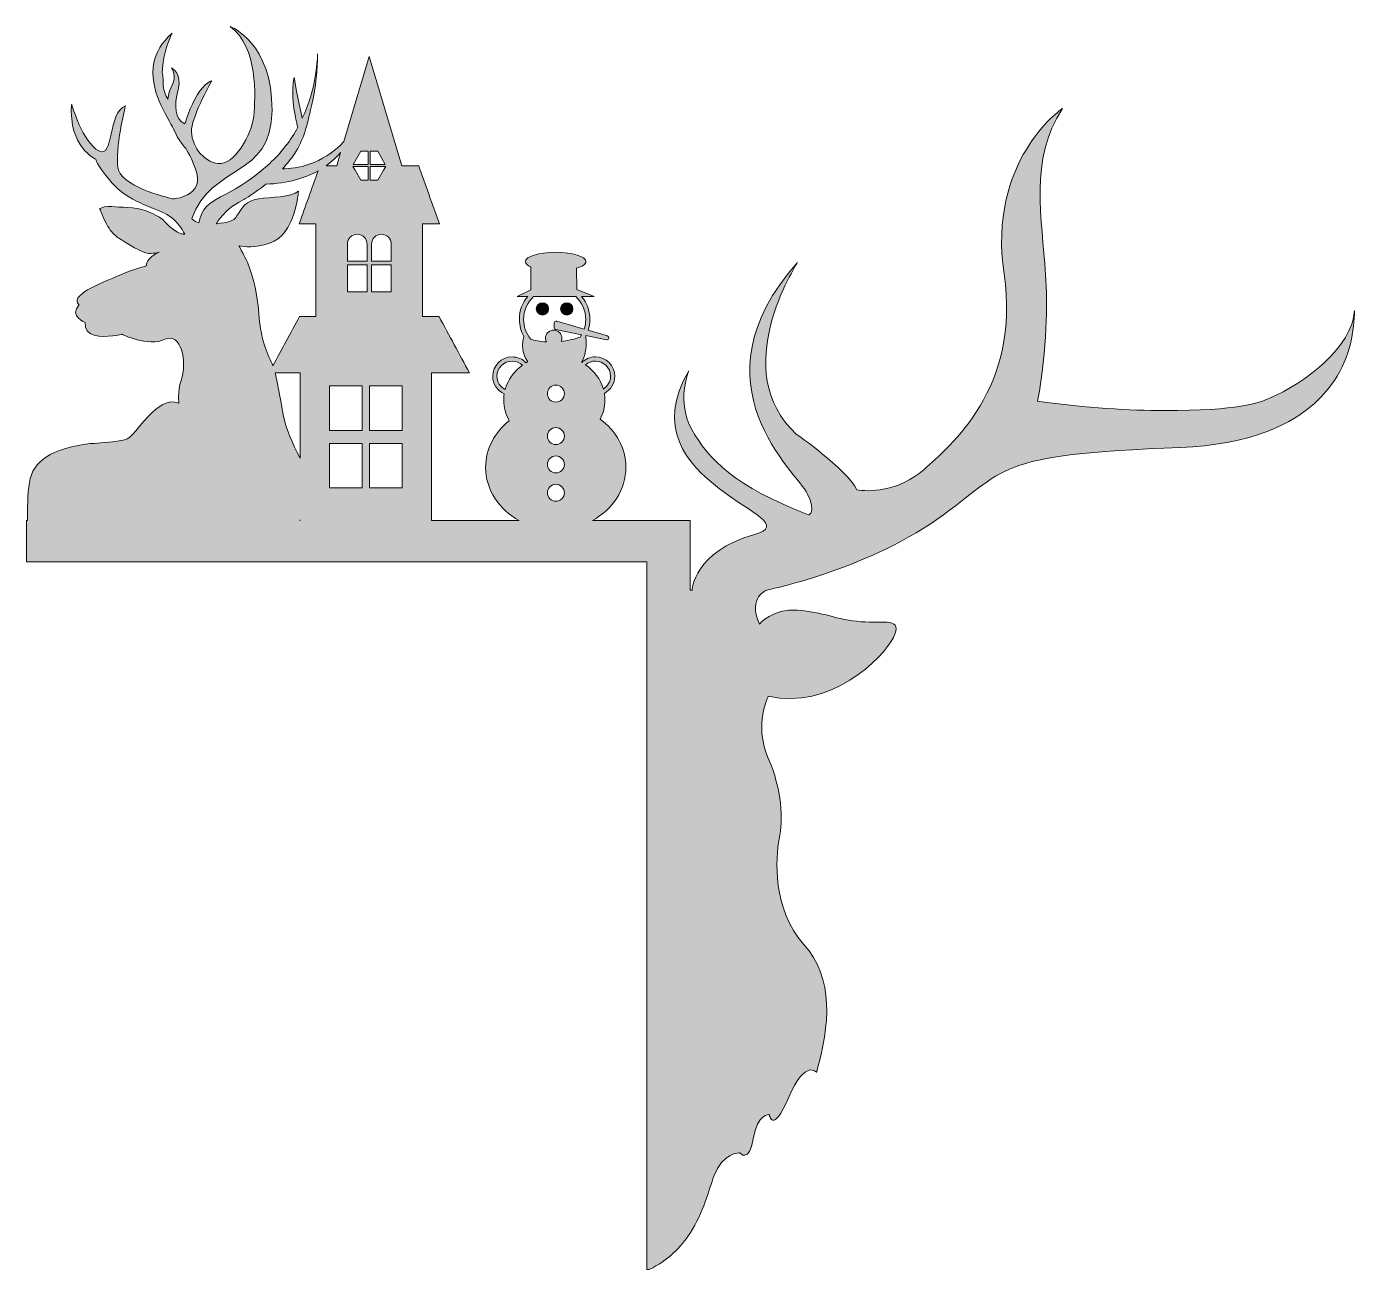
# Model space of a CAD drawing. Extents: x 183 to 2817, y -2707 to -241.
import ezdxf

# ---------------------------------------------------------------- set-up
doc = ezdxf.new("R2010")
doc.units = 0
doc.header["$MEASUREMENT"] = 0
doc.layers.add('Layer 1', color=7, linetype='Continuous')

# ---------------------------------------------------------------- blocks, each defined once
blk = doc.blocks.new('block 2')
at = {"layer": 'Layer 1', "true_color": 0xffffff}
h = blk.add_hatch(color=7, dxfattribs=at)
h.dxf.hatch_style = 2
edge = h.paths.add_edge_path()
edge.add_spline(control_points=[(2647.7, -979), (2630.4, -986.5), (2586, -1003.6), (2440, -1002.8), (2371.6, -1002.5), (2286.5, -998.2), (2188.7, -984.3), (2208.2, -877.1), (2208.2, -791.5), (2204.6, -733), (2197.6, -620.8), (2171.1, -505.7), (2238.1, -403.6), (2238.1, -403.5), (2238.2, -403.4), (2238.2, -403.3), (2234.6, -405.8), (2088.9, -508.3), (2122.2, -731.6), (2155.9, -957.9), (2014.6, -1073.9), (1963.5, -1119.6), (1912.4, -1165.2), (1850.4, -1164.2), (1830.1, -1159.8), (1808.3, -1117.6), (1710.5, -1050.1), (1710.5, -1050.1), (1573, -924.5), (1709.6, -713.3), (1712.4, -708.9), (1497.3, -949), (1713, -1129), (1731.8, -1167.2), (1750.7, -1205.4), (1734.3, -1209.9), (1734.3, -1209.9), (1588, -1153.8), (1534.4, -1097.3), (1502.7, -1040.7), (1471.7, -985.6), (1495.7, -926.8), (1496.8, -923.9), (1363.4, -1148.7), (1748.2, -1214.9), (1627.2, -1248.6), (1506.2, -1282.3), (1503.2, -1359.7), (1503.2, -1359.7), (1501.8, -1359.4), (1500.4, -1359.1), (1499.1, -1358.9), (1499.1, -1358.9), (1499.1, -1221), (1499.1, -1221), (1499.1, -1221), (1305.3, -1221), (1305.3, -1221), (1345.2, -1199.2), (1371.9, -1160.1), (1371.9, -1115.5), (1371.9, -1077), (1352, -1042.6), (1320.8, -1019.9), (1326.9, -1008.1), (1330.2, -995.1), (1330.2, -982.1), (1330.2, -977.5), (1329.8, -973.1), (1329.1, -968.7), (1341.6, -962.2), (1349.7, -949.2), (1349.7, -934.7), (1349.7, -913.6), (1332.5, -896.4), (1311.3, -896.4), (1301.2, -896.4), (1291.7, -900.3), (1284.5, -907.3), (1284.3, -907.2), (1284.1, -907.1), (1283.9, -907), (1295.4, -888.3), (1293.1, -861.7), (1292.2, -854.8), (1292.3, -854.6), (1292.4, -854.4), (1292.5, -854.2), (1292.5, -854.2), (1333.4, -862.3), (1333.4, -862.3), (1335.2, -862.7), (1337.1, -861.6), (1337.7, -859.8), (1338.5, -857.8), (1337.3, -855.5), (1335.2, -854.8), (1335.2, -854.8), (1296.9, -843.6), (1296.9, -843.6), (1299.2, -836.8), (1300.4, -829.5), (1300.4, -821.9), (1300.4, -804.6), (1294.2, -788.8), (1283.8, -776.6), (1283.8, -776.6), (1308.8, -776.6), (1308.8, -776.6), (1308.8, -776.6), (1274.6, -762.7), (1274.6, -762.7), (1274.6, -762.7), (1273.6, -720.6), (1273.6, -720.6), (1285.3, -717.2), (1292.6, -712.5), (1292.6, -707.2), (1292.6, -697.1), (1265.7, -688.8), (1232.5, -688.8), (1199.3, -688.8), (1172.4, -697.1), (1172.4, -707.2), (1172.4, -711.2), (1176.5, -714.8), (1183.4, -717.8), (1183.4, -717.8), (1183.4, -763.6), (1183.4, -763.6), (1183.4, -763.6), (1156.2, -776.6), (1156.2, -776.6), (1156.2, -776.6), (1177.2, -776.6), (1177.2, -776.6), (1166.8, -788.8), (1160.5, -804.6), (1160.5, -821.9), (1160.5, -834.3), (1163.8, -846), (1169.5, -856.1), (1161.4, -882.2), (1172.3, -899.7), (1177.4, -906), (1176.1, -906.7), (1174.9, -907.4), (1173.6, -908.1), (1166.4, -900.6), (1156.6, -896.4), (1146, -896.4), (1124.9, -896.4), (1107.7, -913.6), (1107.7, -934.7), (1107.7, -949.9), (1116.7, -963.6), (1130.4, -969.7), (1129.7, -973.7), (1129.4, -977.9), (1129.4, -982.1), (1129.4, -996.4), (1133.2, -1010.4), (1140.5, -1023), (1111.7, -1045.6), (1093.5, -1078.7), (1093.5, -1115.5), (1093.5, -1160.1), (1120.2, -1199.2), (1160.1, -1221), (1160.1, -1221), (986.3, -1221), (986.3, -1221), (986.3, -1221), (986.3, -927.8), (986.3, -927.8), (986.3, -927.8), (1061.3, -927.8), (1061.3, -927.8), (1041.3, -890.7), (1021.2, -853.6), (1001.1, -816.5), (990.3, -816.3), (979.4, -816.2), (968.6, -816.1), (968.6, -816.1), (968.6, -632.2), (968.6, -632.2), (968.6, -632.2), (1001.8, -632.2), (1001.8, -632.2), (988.1, -593.8), (974.4, -555.4), (960.7, -517), (960.7, -517), (927.5, -517), (927.5, -517), (927.5, -517), (862.7, -300.1), (862.7, -300.1), (862.7, -300.1), (812.3, -469.2), (812.3, -469.2), (768.3, -515.5), (718.3, -523.2), (690.3, -523.3), (699, -514.1), (707.2, -504), (714.3, -493.2), (732.9, -465), (738.7, -439.5), (748.1, -398.5), (757.3, -358.3), (759.7, -323.6), (760, -298.2), (759.7, -311.8), (756.7, -365.1), (729.8, -423), (721.1, -387.2), (713.9, -341.8), (713.9, -341.8), (705.8, -375.6), (715.8, -421.6), (720.8, -440.9), (707.3, -465.7), (689, -490.7), (664.5, -513.1), (580.2, -590.4), (537.2, -571.3), (524.2, -630.7), (515.1, -627.1), (510.6, -622.1), (510.6, -622.1), (549.8, -511.8), (669, -542.9), (669.7, -407.5), (670.4, -273.1), (588.1, -241.5), (586.8, -241), (642.3, -281), (637.1, -380.8), (633.4, -418.6), (629.7, -456.3), (594, -516.7), (563.2, -513), (532.4, -509.4), (507.4, -474.5), (510.2, -444.2), (513, -414), (550.2, -348.5), (550.2, -348.5), (550.2, -348.5), (536.3, -352.3), (521.9, -375.7), (507.4, -399), (496.7, -434.3), (496.7, -434.3), (476.9, -423.8), (475, -399), (483.4, -365.9), (491.5, -333.3), (471.2, -323.3), (470.4, -323), (470.9, -323.7), (481.1, -340.1), (471.9, -357.2), (462.5, -374.5), (463.2, -386), (463.2, -386), (458.5, -377.2), (455.5, -368), (453.8, -358.6), (454.2, -353), (454.3, -347), (453.2, -339.7), (452.8, -337), (452.3, -334.7), (451.8, -332.6), (452.7, -291), (471.3, -254.1), (471.3, -254.1), (450.4, -272.8), (439.6, -292.6), (435.5, -312.4), (424.3, -365.9), (461.5, -418.8), (475, -445.5), (476, -447.4), (476.8, -449), (477.5, -450.6), (491.9, -483.9), (494.7, -465), (517.4, -521.6), (529.3, -551.3), (516.8, -566.7), (502.1, -574.6), (488.7, -581.9), (473.6, -583), (473.6, -583), (473.6, -583), (376.6, -561.8), (365.2, -525.8), (364.9, -524.9), (364.7, -524), (364.5, -523), (357.3, -485.3), (378.9, -398.4), (378.9, -398.4), (343.1, -412), (357, -503.9), (325.9, -487.8), (294.8, -471.7), (272.1, -395.6), (272.1, -395.6), (265.4, -479.5), (320.4, -504.4), (320.4, -504.4), (320.4, -504.4), (317.8, -510.7), (350.3, -549.2), (350.5, -549.4), (350.7, -549.6), (350.8, -549.8), (383.4, -587.8), (435.4, -600), (461.3, -614.1), (475.7, -621.8), (485.4, -634.1), (491.3, -643.6), (491.3, -643.6), (491.3, -643.6), (491.3, -643.6), (493.6, -647.3), (495.3, -650.6), (496.5, -653), (496.1, -653), (495.7, -653), (495.2, -653), (493, -652.9), (490.6, -652.3), (488.1, -651.3), (473.2, -645.7), (456.5, -628.1), (455.2, -626.2), (453.8, -624), (441, -614.9), (419.7, -606.4), (398.4, -597.9), (367.9, -600.1), (351.6, -598.2), (348.9, -597.9), (346.4, -597.8), (344.2, -597.9), (333.1, -598.3), (328.1, -602.5), (328.1, -602.5), (328.1, -602.5), (334.4, -620.5), (344, -637.5), (347, -642.8), (350.3, -647.1), (353.7, -650.6), (361, -658.3), (368.7, -662.3), (374.4, -666.2), (382.7, -671.7), (410.3, -688.5), (421.8, -690.6), (432.9, -692.6), (445.4, -688.7), (446.1, -688.5), (420.5, -698.7), (420, -715.7), (420, -715.7), (405.2, -719.4), (378.9, -729.2), (353.7, -739.9), (328.2, -750.8), (303.9, -762.5), (294.1, -769.8), (274.5, -784.2), (287, -792.7), (287, -792.7), (266.3, -815.7), (298.9, -828.2), (298.9, -828.2), (296.4, -856.9), (331.2, -857.4), (353.7, -854.7), (364.3, -853.5), (372.2, -851.6), (372.2, -851.6), (372.2, -851.6), (423.6, -877.1), (457.3, -861.5), (473.7, -854), (484.4, -865.5), (489.9, -882.5), (495.7, -900.3), (495.7, -924.2), (490.8, -938.5), (490.4, -939.5), (490.1, -940.4), (489.8, -941.4), (481.3, -968), (485, -988.5), (485, -988.5), (442.5, -969.6), (399.2, -1052.9), (382.2, -1059.2), (376.2, -1061.4), (365.3, -1063.2), (353.7, -1064.6), (332.5, -1067.2), (308.9, -1068.4), (308.9, -1068.4), (231.2, -1078.8), (195.1, -1102.5), (188.4, -1145.6), (184.7, -1169.5), (184.4, -1199.3), (184.8, -1221), (184.8, -1221), (182.7, -1221), (182.7, -1221), (182.7, -1221), (182.7, -1303.1), (182.7, -1303.1), (182.7, -1303.1), (1413.5, -1303.1), (1413.5, -1303.1), (1413.5, -1303.1), (1413.5, -2706.9), (1413.5, -2706.9), (1413.5, -2706.9), (1418.1, -2706.9), (1418.1, -2706.9), (1455.4, -2689.3), (1480.9, -2662.9), (1499.1, -2634.8), (1525.7, -2593.6), (1536.6, -2548.6), (1546.5, -2521.8), (1563.7, -2474.8), (1598, -2475.4), (1598, -2475.4), (1598, -2475.4), (1615.9, -2497.9), (1624.5, -2447.6), (1633.1, -2397.4), (1656.3, -2399.4), (1656.3, -2399.4), (1656.3, -2399.4), (1662.2, -2441.7), (1695.3, -2365), (1728.3, -2288.3), (1750.2, -2316), (1750.2, -2316), (1776, -2221.5), (1785.9, -2130.2), (1724.4, -2061.4), (1662.9, -1992.6), (1668.2, -1890.1), (1676.1, -1852.4), (1684, -1814.7), (1682.1, -1756.5), (1653.7, -1691), (1625.2, -1625.6), (1654.4, -1569.5), (1654.4, -1569.5), (1775.5, -1598.3), (1882.6, -1494.1), (1902.5, -1453.4), (1922.3, -1412.8), (1885.1, -1425.1), (1838, -1421.7), (1790.9, -1418.2), (1762.1, -1402.3), (1712.2, -1398.7), (1662.2, -1395), (1636.8, -1426.5), (1636.8, -1426.5), (1612.3, -1372.6), (1651.7, -1359), (1651.7, -1359), (1651.7, -1359), (1846.1, -1319.3), (1988.9, -1218.8), (2131.9, -1118.3), (2094.8, -1090.5), (2473.1, -1076), (2598.8, -1071.1), (2715.4, -1035.3), (2777.4, -943.4), (2809.6, -895.6), (2816.8, -843), (2817.3, -804.4), (2812.9, -876.6), (2721.9, -947.4), (2647.7, -979)], knot_values=[0, 0, 0, 0, 1, 1, 1, 2, 2, 2, 3, 3, 3, 4, 4, 4, 5, 5, 5, 6, 6, 6, 7, 7, 7, 8, 8, 8, 9, 9, 9, 10, 10, 10, 11, 11, 11, 12, 12, 12, 13, 13, 13, 14, 14, 14, 15, 15, 15, 16, 16, 16, 17, 17, 17, 18, 18, 18, 19, 19, 19, 20, 20, 20, 21, 21, 21, 22, 22, 22, 23, 23, 23, 24, 24, 24, 25, 25, 25, 26, 26, 26, 27, 27, 27, 28, 28, 28, 29, 29, 29, 30, 30, 30, 31, 31, 31, 32, 32, 32, 33, 33, 33, 34, 34, 34, 35, 35, 35, 36, 36, 36, 37, 37, 37, 38, 38, 38, 39, 39, 39, 40, 40, 40, 41, 41, 41, 42, 42, 42, 43, 43, 43, 44, 44, 44, 45, 45, 45, 46, 46, 46, 47, 47, 47, 48, 48, 48, 49, 49, 49, 50, 50, 50, 51, 51, 51, 52, 52, 52, 53, 53, 53, 54, 54, 54, 55, 55, 55, 56, 56, 56, 57, 57, 57, 58, 58, 58, 59, 59, 59, 60, 60, 60, 61, 61, 61, 62, 62, 62, 63, 63, 63, 64, 64, 64, 65, 65, 65, 66, 66, 66, 67, 67, 67, 68, 68, 68, 69, 69, 69, 70, 70, 70, 71, 71, 71, 72, 72, 72, 73, 73, 73, 74, 74, 74, 75, 75, 75, 76, 76, 76, 77, 77, 77, 78, 78, 78, 79, 79, 79, 80, 80, 80, 81, 81, 81, 82, 82, 82, 83, 83, 83, 84, 84, 84, 85, 85, 85, 86, 86, 86, 87, 87, 87, 88, 88, 88, 89, 89, 89, 90, 90, 90, 91, 91, 91, 92, 92, 92, 93, 93, 93, 94, 94, 94, 95, 95, 95, 96, 96, 96, 97, 97, 97, 98, 98, 98, 99, 99, 99, 100, 100, 100, 101, 101, 101, 102, 102, 102, 103, 103, 103, 104, 104, 104, 105, 105, 105, 106, 106, 106, 107, 107, 107, 108, 108, 108, 109, 109, 109, 110, 110, 110, 111, 111, 111, 112, 112, 112, 113, 113, 113, 114, 114, 114, 115, 115, 115, 116, 116, 116, 117, 117, 117, 118, 118, 118, 119, 119, 119, 120, 120, 120, 121, 121, 121, 122, 122, 122, 123, 123, 123, 124, 124, 124, 125, 125, 125, 126, 126, 126, 127, 127, 127, 128, 128, 128, 129, 129, 129, 130, 130, 130, 131, 131, 131, 132, 132, 132, 133, 133, 133, 134, 134, 134, 135, 135, 135, 136, 136, 136, 137, 137, 137, 138, 138, 138, 139, 139, 139, 140, 140, 140, 141, 141, 141, 142, 142, 142, 143, 143, 143, 144, 144, 144, 145, 145, 145, 146, 146, 146, 147, 147, 147, 148, 148, 148, 149, 149, 149, 150, 150, 150, 151, 151, 151, 152, 152, 152, 153, 153, 153, 154, 154, 154, 155, 155, 155, 156, 156, 156, 157, 157, 157, 158, 158, 158, 159, 159, 159, 160, 160, 160, 161, 161, 161, 162, 162, 162, 163, 163, 163, 164, 164, 164, 165, 165, 165, 166, 166, 166, 166], degree=3, periodic=1)
edge = h.paths.add_edge_path()
edge.add_spline(control_points=[(725.5, -1097.4), (710.3, -1068.4), (697, -1035.3), (694.9, -1025.1), (692.6, -1014.4), (683.4, -966.3), (677.5, -933.7), (677.1, -931.7), (676.7, -929.7), (676.2, -927.8), (676.2, -927.8), (725.5, -927.8), (725.5, -927.8), (725.5, -927.8), (725.5, -1097.4), (725.5, -1097.4)], knot_values=[0, 0, 0, 0, 1, 1, 1, 2, 2, 2, 3, 3, 3, 4, 4, 4, 5, 5, 5, 5], degree=3, periodic=1)
edge = h.paths.add_edge_path()
edge.add_spline(control_points=[(725.5, -1221), (725.5, -1221), (725.2, -1221), (725.2, -1221), (725.3, -1220.6), (725.4, -1220.3), (725.5, -1219.9), (725.5, -1219.9), (725.5, -1221), (725.5, -1221)], knot_values=[0, 0, 0, 0, 1, 1, 1, 2, 2, 2, 3, 3, 3, 3], degree=3, periodic=1)
edge = h.paths.add_edge_path()
edge.add_spline(control_points=[(756.9, -632.2), (756.9, -632.2), (756.9, -816.1), (756.9, -816.1), (746.1, -816.2), (735.2, -816.3), (724.4, -816.5), (706.8, -849), (689.2, -881.6), (671.5, -914.2), (662.6, -892.6), (648.3, -871.6), (643.4, -809.4), (637.1, -729.4), (614.6, -696), (609.6, -686.7), (608, -683.8), (606.6, -680), (604.2, -675.7), (616.3, -678.1), (634.2, -681), (664.9, -671), (717.1, -654), (722.2, -567.3), (722.2, -567.3), (708.2, -580.3), (667.5, -579.2), (642.7, -582.9), (617.9, -586.6), (610.1, -600.3), (600.9, -615.5), (592.3, -629.4), (582.6, -629), (559.2, -632.3), (561.2, -628.8), (563.6, -625.3), (566.3, -621.8), (582.5, -600.4), (601.4, -591), (614, -583.8), (616.2, -582.6), (635, -571.7), (657.4, -553.7), (701.9, -552.2), (735.7, -541.4), (761.2, -527), (748.7, -562.1), (736.2, -597.1), (723.7, -632.2), (723.7, -632.2), (756.9, -632.2), (756.9, -632.2)], knot_values=[0, 0, 0, 0, 1, 1, 1, 2, 2, 2, 3, 3, 3, 4, 4, 4, 5, 5, 5, 6, 6, 6, 7, 7, 7, 8, 8, 8, 9, 9, 9, 10, 10, 10, 11, 11, 11, 12, 12, 12, 13, 13, 13, 14, 14, 14, 15, 15, 15, 16, 16, 16, 17, 17, 17, 17], degree=3, periodic=1)
edge = h.paths.add_edge_path()
edge.add_spline(control_points=[(805.8, -491), (805.8, -491), (798, -517), (798, -517), (798, -517), (777.1, -517), (777.1, -517), (788.7, -508.7), (798.2, -499.7), (805.8, -491)], knot_values=[0, 0, 0, 0, 1, 1, 1, 2, 2, 2, 3, 3, 3, 3], degree=3, periodic=1)
h.paths.add_polyline_path([(848.5, -1156.2), (783.9, -1156.2), (783.9, -1068), (848.5, -1068)])
h.paths.add_polyline_path([(848.5, -1042.2), (783.9, -1042.2), (783.9, -954), (848.5, -954)])
h.paths.add_polyline_path([(858.2, -767.2), (819.2, -767.2), (819.2, -713.8), (858.2, -713.8)])
edge = h.paths.add_edge_path()
edge.add_spline(control_points=[(858.2, -706.5), (858.2, -706.5), (819.2, -706.5), (819.2, -706.5), (819.2, -706.5), (819.2, -672.6), (819.2, -672.6), (819.2, -661.8), (827.9, -653), (838.7, -653), (849.5, -653), (858.2, -661.8), (858.2, -672.6), (858.2, -672.6), (858.2, -706.5), (858.2, -706.5)], knot_values=[0, 0, 0, 0, 1, 1, 1, 2, 2, 2, 3, 3, 3, 4, 4, 4, 5, 5, 5, 5], degree=3, periodic=1)
h.paths.add_polyline_path([(860.8, -545.8), (846.1, -545.8), (834.5, -525.6), (830.2, -518.3), (860.8, -518.3)])
h.paths.add_polyline_path([(860.8, -514.4), (831, -514.4), (846.1, -488.1), (860.8, -488.1)])
edge = h.paths.add_edge_path()
edge.add_spline(control_points=[(906.3, -672.6), (906.3, -672.6), (906.3, -706.5), (906.3, -706.5), (906.3, -706.5), (867.3, -706.5), (867.3, -706.5), (867.3, -706.5), (867.3, -672.6), (867.3, -672.6), (867.3, -661.8), (876, -653), (886.8, -653), (897.6, -653), (906.3, -661.8), (906.3, -672.6)], knot_values=[0, 0, 0, 0, 1, 1, 1, 2, 2, 2, 3, 3, 3, 4, 4, 4, 5, 5, 5, 5], degree=3, periodic=1)
h.paths.add_polyline_path([(906.3, -713.8), (906.3, -767.2), (867.3, -767.2), (867.3, -713.8)])
h.paths.add_polyline_path([(864.7, -488.1), (879.4, -488.1), (894.5, -514.4), (864.7, -514.4)])
h.paths.add_polyline_path([(864.7, -518.3), (895.3, -518.3), (891, -525.6), (879.4, -545.8), (864.7, -545.8)])
h.paths.add_polyline_path([(927.9, -1156.2), (863.4, -1156.2), (863.4, -1068), (927.9, -1068)])
h.paths.add_polyline_path([(927.9, -1042.2), (863.4, -1042.2), (863.4, -954), (927.9, -954)])
edge = h.paths.add_edge_path()
edge.add_spline(control_points=[(1132.2, -961.3), (1122.3, -956.2), (1116, -946), (1116, -934.7), (1116, -918.1), (1129.4, -904.7), (1146, -904.7), (1153.8, -904.7), (1161, -907.6), (1166.6, -912.8), (1149.7, -925), (1137.4, -942), (1132.2, -961.3)], knot_values=[0, 0, 0, 0, 1, 1, 1, 2, 2, 2, 3, 3, 3, 4, 4, 4, 4], degree=3, periodic=1)
edge = h.paths.add_edge_path()
edge.add_spline(control_points=[(1232.8, -1182.9), (1223.5, -1182.9), (1216, -1175.3), (1216, -1166), (1216, -1156.7), (1223.5, -1149.1), (1232.8, -1149.1), (1242.2, -1149.1), (1249.7, -1156.7), (1249.7, -1166), (1249.7, -1175.3), (1242.2, -1182.9), (1232.8, -1182.9)], knot_values=[0, 0, 0, 0, 1, 1, 1, 2, 2, 2, 3, 3, 3, 4, 4, 4, 4], degree=3, periodic=1)
edge = h.paths.add_edge_path()
edge.add_spline(control_points=[(1232.8, -1126.6), (1223.5, -1126.6), (1216, -1119.1), (1216, -1109.7), (1216, -1100.4), (1223.5, -1092.8), (1232.8, -1092.8), (1242.2, -1092.8), (1249.7, -1100.4), (1249.7, -1109.7), (1249.7, -1119.1), (1242.2, -1126.6), (1232.8, -1126.6)], knot_values=[0, 0, 0, 0, 1, 1, 1, 2, 2, 2, 3, 3, 3, 4, 4, 4, 4], degree=3, periodic=1)
edge = h.paths.add_edge_path()
edge.add_spline(control_points=[(1232.8, -1070.3), (1223.5, -1070.3), (1216, -1062.8), (1216, -1053.5), (1216, -1044.1), (1223.5, -1036.6), (1232.8, -1036.6), (1242.2, -1036.6), (1249.7, -1044.1), (1249.7, -1053.5), (1249.7, -1062.8), (1242.2, -1070.3), (1232.8, -1070.3)], knot_values=[0, 0, 0, 0, 1, 1, 1, 2, 2, 2, 3, 3, 3, 4, 4, 4, 4], degree=3, periodic=1)
edge = h.paths.add_edge_path()
edge.add_spline(control_points=[(1232.8, -986.2), (1223.5, -986.2), (1216, -978.6), (1216, -969.3), (1216, -960), (1223.5, -952.4), (1232.8, -952.4), (1242.2, -952.4), (1249.7, -960), (1249.7, -969.3), (1249.7, -978.6), (1242.2, -986.2), (1232.8, -986.2)], knot_values=[0, 0, 0, 0, 1, 1, 1, 2, 2, 2, 3, 3, 3, 4, 4, 4, 4], degree=3, periodic=1)
edge = h.paths.add_edge_path()
edge.add_spline(control_points=[(1243.4, -865.8), (1244.3, -863.8), (1244.8, -861.7), (1244.8, -859.4), (1244.8, -850.4), (1237.5, -843.1), (1228.6, -843.1), (1219.6, -843.1), (1212.3, -850.4), (1212.3, -859.4), (1212.3, -862), (1212.9, -864.5), (1214.1, -866.7), (1201, -865.8), (1190.5, -863.5), (1183, -861.1), (1174.1, -850.5), (1168.8, -836.8), (1168.8, -821.9), (1168.8, -804), (1176.4, -787.9), (1188.6, -776.6), (1188.6, -776.6), (1272.3, -776.6), (1272.3, -776.6), (1284.5, -787.9), (1292.2, -804), (1292.2, -821.9), (1292.2, -828.7), (1291, -835.2), (1289, -841.3), (1289, -841.3), (1234.5, -825.3), (1234.5, -825.3), (1232, -824.6), (1229.6, -826.4), (1229.5, -829), (1229.5, -829), (1229.4, -838.4), (1229.4, -838.4), (1229.4, -840.3), (1230.7, -841.9), (1232.5, -842.3), (1232.5, -842.3), (1284, -852.5), (1284, -852.5), (1283.1, -854.1), (1282.1, -855.7), (1281, -857.2), (1267.5, -861.8), (1254.9, -864.5), (1243.4, -865.8)], knot_values=[0, 0, 0, 0, 1, 1, 1, 2, 2, 2, 3, 3, 3, 4, 4, 4, 5, 5, 5, 6, 6, 6, 7, 7, 7, 8, 8, 8, 9, 9, 9, 10, 10, 10, 11, 11, 11, 12, 12, 12, 13, 13, 13, 14, 14, 14, 15, 15, 15, 16, 16, 16, 17, 17, 17, 17], degree=3, periodic=1)
edge = h.paths.add_edge_path()
edge.add_spline(control_points=[(1291.8, -911.9), (1297.2, -907.3), (1304, -904.7), (1311.3, -904.7), (1327.9, -904.7), (1341.4, -918.1), (1341.4, -934.7), (1341.4, -945.3), (1335.8, -954.9), (1327.1, -960.2), (1321.6, -940.8), (1308.9, -923.9), (1291.8, -911.9)], knot_values=[0, 0, 0, 0, 1, 1, 1, 2, 2, 2, 3, 3, 3, 4, 4, 4, 4], degree=3, periodic=1)
h = blk.add_hatch(color=7, dxfattribs=at)
h.dxf.hatch_style = 2
edge = h.paths.add_edge_path()
edge.add_spline(control_points=[(760, -294.8), (760, -295.9), (760, -297), (760, -298.2), (760, -296), (760, -294.8), (760, -294.8)], knot_values=[0, 0, 0, 0, 1, 1, 1, 2, 2, 2, 2], degree=3, periodic=1)
h = blk.add_hatch(color=7, dxfattribs=at)
h.dxf.hatch_style = 2
edge = h.paths.add_edge_path()
edge.add_spline(control_points=[(1206.2, -788.9), (1199.4, -788.9), (1193.9, -794.4), (1193.9, -801.1), (1193.9, -807.9), (1199.4, -813.4), (1206.2, -813.4), (1212.9, -813.4), (1218.4, -807.9), (1218.4, -801.1), (1218.4, -794.4), (1212.9, -788.9), (1206.2, -788.9)], knot_values=[0, 0, 0, 0, 1, 1, 1, 2, 2, 2, 3, 3, 3, 4, 4, 4, 4], degree=3, periodic=1)
h = blk.add_hatch(color=7, dxfattribs=at)
h.dxf.hatch_style = 2
edge = h.paths.add_edge_path()
edge.add_spline(control_points=[(1254.5, -813.4), (1261.3, -813.4), (1266.7, -807.9), (1266.7, -801.1), (1266.7, -794.4), (1261.3, -788.9), (1254.5, -788.9), (1247.7, -788.9), (1242.3, -794.4), (1242.3, -801.1), (1242.3, -807.9), (1247.7, -813.4), (1254.5, -813.4)], knot_values=[0, 0, 0, 0, 1, 1, 1, 2, 2, 2, 3, 3, 3, 4, 4, 4, 4], degree=3, periodic=1)
at = {"layer": 'Layer 1', "lineweight": 0}
for points in [[(860.8, -514.4), (831, -514.4), (846.1, -488.1), (860.8, -488.1), (860.8, -514.4)], [(864.7, -488.1), (879.4, -488.1), (894.5, -514.4), (864.7, -514.4), (864.7, -488.1)], [(860.8, -545.8), (846.1, -545.8), (834.5, -525.6), (830.2, -518.3), (860.8, -518.3), (860.8, -545.8)], [(864.7, -518.3), (895.3, -518.3), (891, -525.6), (879.4, -545.8), (864.7, -545.8), (864.7, -518.3)], [(858.2, -767.2), (819.2, -767.2), (819.2, -713.8), (858.2, -713.8), (858.2, -767.2)], [(906.3, -713.8), (906.3, -767.2), (867.3, -767.2), (867.3, -713.8), (906.3, -713.8)], [(848.5, -1042.2), (783.9, -1042.2), (783.9, -954), (848.5, -954), (848.5, -1042.2)], [(927.9, -1042.2), (863.4, -1042.2), (863.4, -954), (927.9, -954), (927.9, -1042.2)], [(848.5, -1156.2), (783.9, -1156.2), (783.9, -1068), (848.5, -1068), (848.5, -1156.2)], [(927.9, -1156.2), (863.4, -1156.2), (863.4, -1068), (927.9, -1068), (927.9, -1156.2)]]:
    blk.add_lwpolyline(points, dxfattribs=at)
for points, knots in [([(2647.7, -979), (2630.4, -986.5), (2586, -1003.6), (2440, -1002.8), (2371.6, -1002.5), (2286.5, -998.2), (2188.7, -984.3), (2208.2, -877.1), (2208.2, -791.5), (2204.6, -733), (2197.6, -620.8), (2171.1, -505.7), (2238.1, -403.6), (2238.1, -403.5), (2238.2, -403.4), (2238.2, -403.3), (2234.6, -405.8), (2088.9, -508.3), (2122.2, -731.6), (2155.9, -957.9), (2014.6, -1073.9), (1963.5, -1119.6), (1912.4, -1165.2), (1850.4, -1164.2), (1830.1, -1159.8), (1808.3, -1117.6), (1710.5, -1050.1), (1710.5, -1050.1), (1573, -924.5), (1709.6, -713.3), (1712.4, -708.9), (1497.3, -949), (1713, -1129), (1731.8, -1167.2), (1750.7, -1205.4), (1734.3, -1209.9), (1734.3, -1209.9), (1588, -1153.8), (1534.4, -1097.3), (1502.7, -1040.7), (1471.7, -985.6), (1495.7, -926.8), (1496.8, -923.9), (1363.4, -1148.7), (1748.2, -1214.9), (1627.2, -1248.6), (1506.2, -1282.3), (1503.2, -1359.7), (1503.2, -1359.7), (1501.8, -1359.4), (1500.4, -1359.1), (1499.1, -1358.9), (1499.1, -1358.9), (1499.1, -1221), (1499.1, -1221), (1499.1, -1221), (1305.3, -1221), (1305.3, -1221), (1345.2, -1199.2), (1371.9, -1160.1), (1371.9, -1115.5), (1371.9, -1077), (1352, -1042.6), (1320.8, -1019.9), (1326.9, -1008.1), (1330.2, -995.1), (1330.2, -982.1), (1330.2, -977.5), (1329.8, -973.1), (1329.1, -968.7), (1341.6, -962.2), (1349.7, -949.2), (1349.7, -934.7), (1349.7, -913.6), (1332.5, -896.4), (1311.3, -896.4), (1301.2, -896.4), (1291.7, -900.3), (1284.5, -907.3), (1284.3, -907.2), (1284.1, -907.1), (1283.9, -907), (1295.4, -888.3), (1293.1, -861.7), (1292.2, -854.8), (1292.3, -854.6), (1292.4, -854.4), (1292.5, -854.2), (1292.5, -854.2), (1333.4, -862.3), (1333.4, -862.3), (1335.2, -862.7), (1337.1, -861.6), (1337.7, -859.8), (1338.5, -857.8), (1337.3, -855.5), (1335.2, -854.8), (1335.2, -854.8), (1296.9, -843.6), (1296.9, -843.6), (1299.2, -836.8), (1300.4, -829.5), (1300.4, -821.9), (1300.4, -804.6), (1294.2, -788.8), (1283.8, -776.6), (1283.8, -776.6), (1308.8, -776.6), (1308.8, -776.6), (1308.8, -776.6), (1274.6, -762.7), (1274.6, -762.7), (1274.6, -762.7), (1273.6, -720.6), (1273.6, -720.6), (1285.3, -717.2), (1292.6, -712.5), (1292.6, -707.2), (1292.6, -697.1), (1265.7, -688.8), (1232.5, -688.8), (1199.3, -688.8), (1172.4, -697.1), (1172.4, -707.2), (1172.4, -711.2), (1176.5, -714.8), (1183.4, -717.8), (1183.4, -717.8), (1183.4, -763.6), (1183.4, -763.6), (1183.4, -763.6), (1156.2, -776.6), (1156.2, -776.6), (1156.2, -776.6), (1177.2, -776.6), (1177.2, -776.6), (1166.8, -788.8), (1160.5, -804.6), (1160.5, -821.9), (1160.5, -834.3), (1163.8, -846), (1169.5, -856.1), (1161.4, -882.2), (1172.3, -899.7), (1177.4, -906), (1176.1, -906.7), (1174.9, -907.4), (1173.6, -908.1), (1166.4, -900.6), (1156.6, -896.4), (1146, -896.4), (1124.9, -896.4), (1107.7, -913.6), (1107.7, -934.7), (1107.7, -949.9), (1116.7, -963.6), (1130.4, -969.7), (1129.7, -973.7), (1129.4, -977.9), (1129.4, -982.1), (1129.4, -996.4), (1133.2, -1010.4), (1140.5, -1023), (1111.7, -1045.6), (1093.5, -1078.7), (1093.5, -1115.5), (1093.5, -1160.1), (1120.2, -1199.2), (1160.1, -1221), (1160.1, -1221), (986.3, -1221), (986.3, -1221), (986.3, -1221), (986.3, -927.8), (986.3, -927.8), (986.3, -927.8), (1061.3, -927.8), (1061.3, -927.8), (1041.3, -890.7), (1021.2, -853.6), (1001.1, -816.5), (990.3, -816.3), (979.4, -816.2), (968.6, -816.1), (968.6, -816.1), (968.6, -632.2), (968.6, -632.2), (968.6, -632.2), (1001.8, -632.2), (1001.8, -632.2), (988.1, -593.8), (974.4, -555.4), (960.7, -517), (960.7, -517), (927.5, -517), (927.5, -517), (927.5, -517), (862.7, -300.1), (862.7, -300.1), (862.7, -300.1), (812.3, -469.2), (812.3, -469.2), (768.3, -515.5), (718.3, -523.2), (690.3, -523.3), (699, -514.1), (707.2, -504), (714.3, -493.2), (732.9, -465), (738.7, -439.5), (748.1, -398.5), (757.3, -358.3), (759.7, -323.6), (760, -298.2), (759.7, -311.8), (756.7, -365.1), (729.8, -423), (721.1, -387.2), (713.9, -341.8), (713.9, -341.8), (705.8, -375.6), (715.8, -421.6), (720.8, -440.9), (707.3, -465.7), (689, -490.7), (664.5, -513.1), (580.2, -590.4), (537.2, -571.3), (524.2, -630.7), (515.1, -627.1), (510.6, -622.1), (510.6, -622.1), (549.8, -511.8), (669, -542.9), (669.7, -407.5), (670.4, -273.1), (588.1, -241.5), (586.8, -241), (642.3, -281), (637.1, -380.8), (633.4, -418.6), (629.7, -456.3), (594, -516.7), (563.2, -513), (532.4, -509.4), (507.4, -474.5), (510.2, -444.2), (513, -414), (550.2, -348.5), (550.2, -348.5), (550.2, -348.5), (536.3, -352.3), (521.9, -375.7), (507.4, -399), (496.7, -434.3), (496.7, -434.3), (476.9, -423.8), (475, -399), (483.4, -365.9), (491.5, -333.3), (471.2, -323.3), (470.4, -323), (470.9, -323.7), (481.1, -340.1), (471.9, -357.2), (462.5, -374.5), (463.2, -386), (463.2, -386), (458.5, -377.2), (455.5, -368), (453.8, -358.6), (454.2, -353), (454.3, -347), (453.2, -339.7), (452.8, -337), (452.3, -334.7), (451.8, -332.6), (452.7, -291), (471.3, -254.1), (471.3, -254.1), (450.4, -272.8), (439.6, -292.6), (435.5, -312.4), (424.3, -365.9), (461.5, -418.8), (475, -445.5), (476, -447.4), (476.8, -449), (477.5, -450.6), (491.9, -483.9), (494.7, -465), (517.4, -521.6), (529.3, -551.3), (516.8, -566.7), (502.1, -574.6), (488.7, -581.9), (473.6, -583), (473.6, -583), (473.6, -583), (376.6, -561.8), (365.2, -525.8), (364.9, -524.9), (364.7, -524), (364.5, -523), (357.3, -485.3), (378.9, -398.4), (378.9, -398.4), (343.1, -412), (357, -503.9), (325.9, -487.8), (294.8, -471.7), (272.1, -395.6), (272.1, -395.6), (265.4, -479.5), (320.4, -504.4), (320.4, -504.4), (320.4, -504.4), (317.8, -510.7), (350.3, -549.2), (350.5, -549.4), (350.7, -549.6), (350.8, -549.8), (383.4, -587.8), (435.4, -600), (461.3, -614.1), (475.7, -621.8), (485.4, -634.1), (491.3, -643.6), (491.3, -643.6), (491.3, -643.6), (491.3, -643.6), (493.6, -647.3), (495.3, -650.6), (496.5, -653), (496.1, -653), (495.7, -653), (495.2, -653), (493, -652.9), (490.6, -652.3), (488.1, -651.3), (473.2, -645.7), (456.5, -628.1), (455.2, -626.2), (453.8, -624), (441, -614.9), (419.7, -606.4), (398.4, -597.9), (367.9, -600.1), (351.6, -598.2), (348.9, -597.9), (346.4, -597.8), (344.2, -597.9), (333.1, -598.3), (328.1, -602.5), (328.1, -602.5), (328.1, -602.5), (334.4, -620.5), (344, -637.5), (347, -642.8), (350.3, -647.1), (353.7, -650.6), (361, -658.3), (368.7, -662.3), (374.4, -666.2), (382.7, -671.7), (410.3, -688.5), (421.8, -690.6), (432.9, -692.6), (445.4, -688.7), (446.1, -688.5), (420.5, -698.7), (420, -715.7), (420, -715.7), (405.2, -719.4), (378.9, -729.2), (353.7, -739.9), (328.2, -750.8), (303.9, -762.5), (294.1, -769.8), (274.5, -784.2), (287, -792.7), (287, -792.7), (266.3, -815.7), (298.9, -828.2), (298.9, -828.2), (296.4, -856.9), (331.2, -857.4), (353.7, -854.7), (364.3, -853.5), (372.2, -851.6), (372.2, -851.6), (372.2, -851.6), (423.6, -877.1), (457.3, -861.5), (473.7, -854), (484.4, -865.5), (489.9, -882.5), (495.7, -900.3), (495.7, -924.2), (490.8, -938.5), (490.4, -939.5), (490.1, -940.4), (489.8, -941.4), (481.3, -968), (485, -988.5), (485, -988.5), (442.5, -969.6), (399.2, -1052.9), (382.2, -1059.2), (376.2, -1061.4), (365.3, -1063.2), (353.7, -1064.6), (332.5, -1067.2), (308.9, -1068.4), (308.9, -1068.4), (231.2, -1078.8), (195.1, -1102.5), (188.4, -1145.6), (184.7, -1169.5), (184.4, -1199.3), (184.8, -1221), (184.8, -1221), (182.7, -1221), (182.7, -1221), (182.7, -1221), (182.7, -1303.1), (182.7, -1303.1), (182.7, -1303.1), (1413.5, -1303.1), (1413.5, -1303.1), (1413.5, -1303.1), (1413.5, -2706.9), (1413.5, -2706.9), (1413.5, -2706.9), (1418.1, -2706.9), (1418.1, -2706.9), (1455.4, -2689.3), (1480.9, -2662.9), (1499.1, -2634.8), (1525.7, -2593.6), (1536.6, -2548.6), (1546.5, -2521.8), (1563.7, -2474.8), (1598, -2475.4), (1598, -2475.4), (1598, -2475.4), (1615.9, -2497.9), (1624.5, -2447.6), (1633.1, -2397.4), (1656.3, -2399.4), (1656.3, -2399.4), (1656.3, -2399.4), (1662.2, -2441.7), (1695.3, -2365), (1728.3, -2288.3), (1750.2, -2316), (1750.2, -2316), (1776, -2221.5), (1785.9, -2130.2), (1724.4, -2061.4), (1662.9, -1992.6), (1668.2, -1890.1), (1676.1, -1852.4), (1684, -1814.7), (1682.1, -1756.5), (1653.7, -1691), (1625.2, -1625.6), (1654.4, -1569.5), (1654.4, -1569.5), (1775.5, -1598.3), (1882.6, -1494.1), (1902.5, -1453.4), (1922.3, -1412.8), (1885.1, -1425.1), (1838, -1421.7), (1790.9, -1418.2), (1762.1, -1402.3), (1712.2, -1398.7), (1662.2, -1395), (1636.8, -1426.5), (1636.8, -1426.5), (1612.3, -1372.6), (1651.7, -1359), (1651.7, -1359), (1651.7, -1359), (1846.1, -1319.3), (1988.9, -1218.8), (2131.9, -1118.3), (2094.8, -1090.5), (2473.1, -1076), (2598.8, -1071.1), (2715.4, -1035.3), (2777.4, -943.4), (2809.6, -895.6), (2816.8, -843), (2817.3, -804.4), (2812.9, -876.6), (2721.9, -947.4), (2647.7, -979)], [0, 0, 0, 0, 1, 1, 1, 2, 2, 2, 3, 3, 3, 4, 4, 4, 5, 5, 5, 6, 6, 6, 7, 7, 7, 8, 8, 8, 9, 9, 9, 10, 10, 10, 11, 11, 11, 12, 12, 12, 13, 13, 13, 14, 14, 14, 15, 15, 15, 16, 16, 16, 17, 17, 17, 18, 18, 18, 19, 19, 19, 20, 20, 20, 21, 21, 21, 22, 22, 22, 23, 23, 23, 24, 24, 24, 25, 25, 25, 26, 26, 26, 27, 27, 27, 28, 28, 28, 29, 29, 29, 30, 30, 30, 31, 31, 31, 32, 32, 32, 33, 33, 33, 34, 34, 34, 35, 35, 35, 36, 36, 36, 37, 37, 37, 38, 38, 38, 39, 39, 39, 40, 40, 40, 41, 41, 41, 42, 42, 42, 43, 43, 43, 44, 44, 44, 45, 45, 45, 46, 46, 46, 47, 47, 47, 48, 48, 48, 49, 49, 49, 50, 50, 50, 51, 51, 51, 52, 52, 52, 53, 53, 53, 54, 54, 54, 55, 55, 55, 56, 56, 56, 57, 57, 57, 58, 58, 58, 59, 59, 59, 60, 60, 60, 61, 61, 61, 62, 62, 62, 63, 63, 63, 64, 64, 64, 65, 65, 65, 66, 66, 66, 67, 67, 67, 68, 68, 68, 69, 69, 69, 70, 70, 70, 71, 71, 71, 72, 72, 72, 73, 73, 73, 74, 74, 74, 75, 75, 75, 76, 76, 76, 77, 77, 77, 78, 78, 78, 79, 79, 79, 80, 80, 80, 81, 81, 81, 82, 82, 82, 83, 83, 83, 84, 84, 84, 85, 85, 85, 86, 86, 86, 87, 87, 87, 88, 88, 88, 89, 89, 89, 90, 90, 90, 91, 91, 91, 92, 92, 92, 93, 93, 93, 94, 94, 94, 95, 95, 95, 96, 96, 96, 97, 97, 97, 98, 98, 98, 99, 99, 99, 100, 100, 100, 101, 101, 101, 102, 102, 102, 103, 103, 103, 104, 104, 104, 105, 105, 105, 106, 106, 106, 107, 107, 107, 108, 108, 108, 109, 109, 109, 110, 110, 110, 111, 111, 111, 112, 112, 112, 113, 113, 113, 114, 114, 114, 115, 115, 115, 116, 116, 116, 117, 117, 117, 118, 118, 118, 119, 119, 119, 120, 120, 120, 121, 121, 121, 122, 122, 122, 123, 123, 123, 124, 124, 124, 125, 125, 125, 126, 126, 126, 127, 127, 127, 128, 128, 128, 129, 129, 129, 130, 130, 130, 131, 131, 131, 132, 132, 132, 133, 133, 133, 134, 134, 134, 135, 135, 135, 136, 136, 136, 137, 137, 137, 138, 138, 138, 139, 139, 139, 140, 140, 140, 141, 141, 141, 142, 142, 142, 143, 143, 143, 144, 144, 144, 145, 145, 145, 146, 146, 146, 147, 147, 147, 148, 148, 148, 149, 149, 149, 150, 150, 150, 151, 151, 151, 152, 152, 152, 153, 153, 153, 154, 154, 154, 155, 155, 155, 156, 156, 156, 157, 157, 157, 158, 158, 158, 159, 159, 159, 160, 160, 160, 161, 161, 161, 162, 162, 162, 163, 163, 163, 164, 164, 164, 165, 165, 165, 166, 166, 166, 166]), ([(760, -294.8), (760, -295.9), (760, -297), (760, -298.2), (760, -296), (760, -294.8), (760, -294.8)], [0, 0, 0, 0, 1, 1, 1, 2, 2, 2, 2]), ([(805.8, -491), (805.8, -491), (798, -517), (798, -517), (798, -517), (777.1, -517), (777.1, -517), (788.7, -508.7), (798.2, -499.7), (805.8, -491)], [0, 0, 0, 0, 1, 1, 1, 2, 2, 2, 3, 3, 3, 3]), ([(756.9, -632.2), (756.9, -632.2), (756.9, -816.1), (756.9, -816.1), (746.1, -816.2), (735.2, -816.3), (724.4, -816.5), (706.8, -849), (689.2, -881.6), (671.5, -914.2), (662.6, -892.6), (648.3, -871.6), (643.4, -809.4), (637.1, -729.4), (614.6, -696), (609.6, -686.7), (608, -683.8), (606.6, -680), (604.2, -675.7), (616.3, -678.1), (634.2, -681), (664.9, -671), (717.1, -654), (722.2, -567.3), (722.2, -567.3), (708.2, -580.3), (667.5, -579.2), (642.7, -582.9), (617.9, -586.6), (610.1, -600.3), (600.9, -615.5), (592.3, -629.4), (582.6, -629), (559.2, -632.3), (561.2, -628.8), (563.6, -625.3), (566.3, -621.8), (582.5, -600.4), (601.4, -591), (614, -583.8), (616.2, -582.6), (635, -571.7), (657.4, -553.7), (701.9, -552.2), (735.7, -541.4), (761.2, -527), (748.7, -562.1), (736.2, -597.1), (723.7, -632.2), (723.7, -632.2), (756.9, -632.2), (756.9, -632.2)], [0, 0, 0, 0, 1, 1, 1, 2, 2, 2, 3, 3, 3, 4, 4, 4, 5, 5, 5, 6, 6, 6, 7, 7, 7, 8, 8, 8, 9, 9, 9, 10, 10, 10, 11, 11, 11, 12, 12, 12, 13, 13, 13, 14, 14, 14, 15, 15, 15, 16, 16, 16, 17, 17, 17, 17]), ([(858.2, -706.5), (858.2, -706.5), (819.2, -706.5), (819.2, -706.5), (819.2, -706.5), (819.2, -672.6), (819.2, -672.6), (819.2, -661.8), (827.9, -653), (838.7, -653), (849.5, -653), (858.2, -661.8), (858.2, -672.6), (858.2, -672.6), (858.2, -706.5), (858.2, -706.5)], [0, 0, 0, 0, 1, 1, 1, 2, 2, 2, 3, 3, 3, 4, 4, 4, 5, 5, 5, 5]), ([(906.3, -672.6), (906.3, -672.6), (906.3, -706.5), (906.3, -706.5), (906.3, -706.5), (867.3, -706.5), (867.3, -706.5), (867.3, -706.5), (867.3, -672.6), (867.3, -672.6), (867.3, -661.8), (876, -653), (886.8, -653), (897.6, -653), (906.3, -661.8), (906.3, -672.6)], [0, 0, 0, 0, 1, 1, 1, 2, 2, 2, 3, 3, 3, 4, 4, 4, 5, 5, 5, 5]), ([(1243.4, -865.8), (1244.3, -863.8), (1244.8, -861.7), (1244.8, -859.4), (1244.8, -850.4), (1237.5, -843.1), (1228.6, -843.1), (1219.6, -843.1), (1212.3, -850.4), (1212.3, -859.4), (1212.3, -862), (1212.9, -864.5), (1214.1, -866.7), (1201, -865.8), (1190.5, -863.5), (1183, -861.1), (1174.1, -850.5), (1168.8, -836.8), (1168.8, -821.9), (1168.8, -804), (1176.4, -787.9), (1188.6, -776.6), (1188.6, -776.6), (1272.3, -776.6), (1272.3, -776.6), (1284.5, -787.9), (1292.2, -804), (1292.2, -821.9), (1292.2, -828.7), (1291, -835.2), (1289, -841.3), (1289, -841.3), (1234.5, -825.3), (1234.5, -825.3), (1232, -824.6), (1229.6, -826.4), (1229.5, -829), (1229.5, -829), (1229.4, -838.4), (1229.4, -838.4), (1229.4, -840.3), (1230.7, -841.9), (1232.5, -842.3), (1232.5, -842.3), (1284, -852.5), (1284, -852.5), (1283.1, -854.1), (1282.1, -855.7), (1281, -857.2), (1267.5, -861.8), (1254.9, -864.5), (1243.4, -865.8)], [0, 0, 0, 0, 1, 1, 1, 2, 2, 2, 3, 3, 3, 4, 4, 4, 5, 5, 5, 6, 6, 6, 7, 7, 7, 8, 8, 8, 9, 9, 9, 10, 10, 10, 11, 11, 11, 12, 12, 12, 13, 13, 13, 14, 14, 14, 15, 15, 15, 16, 16, 16, 17, 17, 17, 17]), ([(1206.2, -788.9), (1199.4, -788.9), (1193.9, -794.4), (1193.9, -801.1), (1193.9, -807.9), (1199.4, -813.4), (1206.2, -813.4), (1212.9, -813.4), (1218.4, -807.9), (1218.4, -801.1), (1218.4, -794.4), (1212.9, -788.9), (1206.2, -788.9)], [0, 0, 0, 0, 1, 1, 1, 2, 2, 2, 3, 3, 3, 4, 4, 4, 4]), ([(1254.5, -813.4), (1261.3, -813.4), (1266.7, -807.9), (1266.7, -801.1), (1266.7, -794.4), (1261.3, -788.9), (1254.5, -788.9), (1247.7, -788.9), (1242.3, -794.4), (1242.3, -801.1), (1242.3, -807.9), (1247.7, -813.4), (1254.5, -813.4)], [0, 0, 0, 0, 1, 1, 1, 2, 2, 2, 3, 3, 3, 4, 4, 4, 4]), ([(1132.2, -961.3), (1122.3, -956.2), (1116, -946), (1116, -934.7), (1116, -918.1), (1129.4, -904.7), (1146, -904.7), (1153.8, -904.7), (1161, -907.6), (1166.6, -912.8), (1149.7, -925), (1137.4, -942), (1132.2, -961.3)], [0, 0, 0, 0, 1, 1, 1, 2, 2, 2, 3, 3, 3, 4, 4, 4, 4]), ([(1291.8, -911.9), (1297.2, -907.3), (1304, -904.7), (1311.3, -904.7), (1327.9, -904.7), (1341.4, -918.1), (1341.4, -934.7), (1341.4, -945.3), (1335.8, -954.9), (1327.1, -960.2), (1321.6, -940.8), (1308.9, -923.9), (1291.8, -911.9)], [0, 0, 0, 0, 1, 1, 1, 2, 2, 2, 3, 3, 3, 4, 4, 4, 4]), ([(725.5, -1097.4), (710.3, -1068.4), (697, -1035.3), (694.9, -1025.1), (692.6, -1014.4), (683.4, -966.3), (677.5, -933.7), (677.1, -931.7), (676.7, -929.7), (676.2, -927.8), (676.2, -927.8), (725.5, -927.8), (725.5, -927.8), (725.5, -927.8), (725.5, -1097.4), (725.5, -1097.4)], [0, 0, 0, 0, 1, 1, 1, 2, 2, 2, 3, 3, 3, 4, 4, 4, 5, 5, 5, 5]), ([(1232.8, -986.2), (1223.5, -986.2), (1216, -978.6), (1216, -969.3), (1216, -960), (1223.5, -952.4), (1232.8, -952.4), (1242.2, -952.4), (1249.7, -960), (1249.7, -969.3), (1249.7, -978.6), (1242.2, -986.2), (1232.8, -986.2)], [0, 0, 0, 0, 1, 1, 1, 2, 2, 2, 3, 3, 3, 4, 4, 4, 4]), ([(1232.8, -1070.3), (1223.5, -1070.3), (1216, -1062.8), (1216, -1053.5), (1216, -1044.1), (1223.5, -1036.6), (1232.8, -1036.6), (1242.2, -1036.6), (1249.7, -1044.1), (1249.7, -1053.5), (1249.7, -1062.8), (1242.2, -1070.3), (1232.8, -1070.3)], [0, 0, 0, 0, 1, 1, 1, 2, 2, 2, 3, 3, 3, 4, 4, 4, 4]), ([(1232.8, -1126.6), (1223.5, -1126.6), (1216, -1119.1), (1216, -1109.7), (1216, -1100.4), (1223.5, -1092.8), (1232.8, -1092.8), (1242.2, -1092.8), (1249.7, -1100.4), (1249.7, -1109.7), (1249.7, -1119.1), (1242.2, -1126.6), (1232.8, -1126.6)], [0, 0, 0, 0, 1, 1, 1, 2, 2, 2, 3, 3, 3, 4, 4, 4, 4]), ([(1232.8, -1182.9), (1223.5, -1182.9), (1216, -1175.3), (1216, -1166), (1216, -1156.7), (1223.5, -1149.1), (1232.8, -1149.1), (1242.2, -1149.1), (1249.7, -1156.7), (1249.7, -1166), (1249.7, -1175.3), (1242.2, -1182.9), (1232.8, -1182.9)], [0, 0, 0, 0, 1, 1, 1, 2, 2, 2, 3, 3, 3, 4, 4, 4, 4]), ([(725.5, -1221), (725.5, -1221), (725.2, -1221), (725.2, -1221), (725.3, -1220.6), (725.4, -1220.3), (725.5, -1219.9), (725.5, -1219.9), (725.5, -1221), (725.5, -1221)], [0, 0, 0, 0, 1, 1, 1, 2, 2, 2, 3, 3, 3, 3])]:
    blk.add_open_spline(points, degree=3, knots=knots, dxfattribs=at)

msp = doc.modelspace()

# ---------------------------------------------------------------- block references
at = {"layer": 'Layer 1'}
msp.add_blockref('block 2', (0, 0), dxfattribs=at)

doc.saveas('drawing.dxf')
